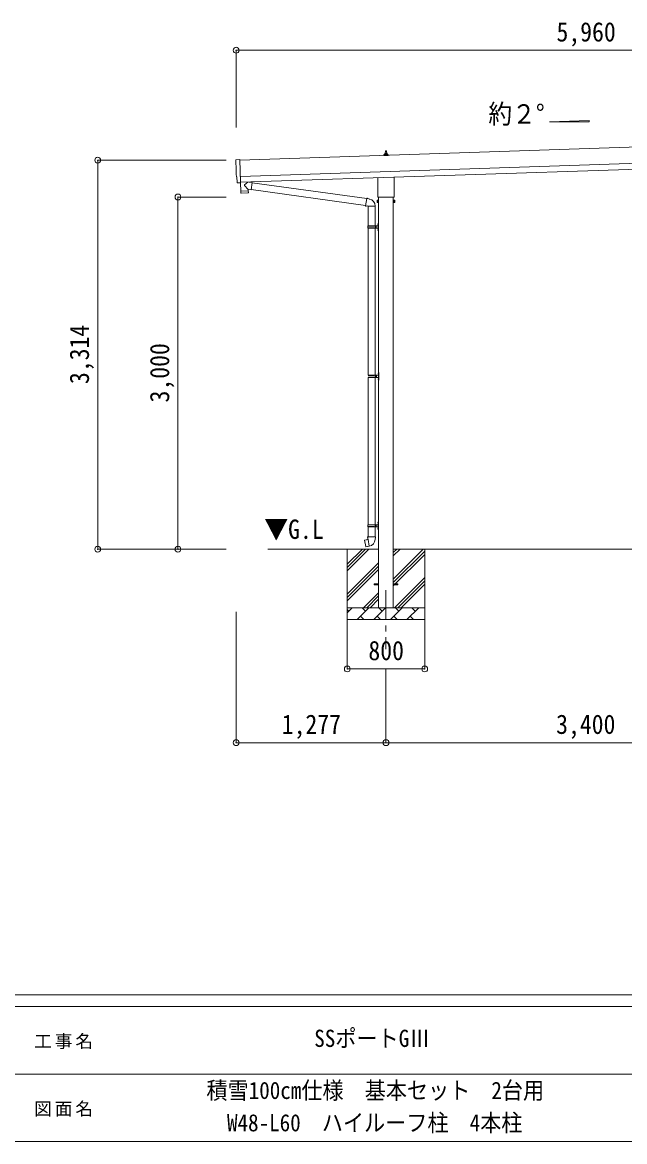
# Model space of a CAD drawing. Units: millimetres at full size, sheet at 1:50; some dimension numbers follow another scale. Extents: x -14053 to 14053, y -9700 to 9700.
# Drawn here: x -717 to 4416, y -9700 to -166 of the extents above; entities that cross this region are included whole.
import ezdxf
from ezdxf.enums import TextEntityAlignment as Align

# ---------------------------------------------------------------- set-up
doc = ezdxf.new("R2010")
doc.units = ezdxf.units.MM
doc.header["$LTSCALE"] = 50
doc.header["$PDMODE"] = 32
doc.header["$PDSIZE"] = 50
doc.linetypes.add('CHAIN1', pattern=[8, 5, -1, 1, -1])
for name, color, linetype, lineweight in [('0-0_0', 7, 'Continuous', 9), ('0-1_Defpoints', 4, 'Continuous', 9), ('0-2_TEXT1', 7, 'Continuous', 9), ('0-6_PARTS1', 6, 'Continuous', 9), ('F-0', 7, 'Continuous', 9)]:
    doc.layers.add(name, color=color, linetype=linetype, lineweight=lineweight)
doc.styles.add('ＭＳ ゴシック', font='')
doc.styles.get('ＭＳ ゴシック').set_extended_font_data('MS Gothic')

msp = doc.modelspace()

# ---------------------------------------------------------------- linework, layer by layer
at = {"layer": '0-0_0'}
for p, q in [((2319.54, -4653.84), (1375.38, -4653.84)), ((2052.04, -4653.84), (2052.04, -5253.84)), ((2052.04, -4838.89), (2237.09, -4653.84)), ((2052.04, -4810.61), (2208.8, -4653.84)), ((2052.04, -4782.33), (2180.52, -4653.84)), ((2444.54, -4908.94), (2699.63, -4653.84)), ((2444.54, -4710.95), (2501.64, -4653.84)), ((2444.54, -4682.67), (2473.36, -4653.84)), ((5719.54, -4653.84), (2444.54, -4653.84)), ((2444.54, -4937.23), (2712.04, -4669.73)), ((2712.04, -4653.84), (2712.04, -5253.84)), ((2444.54, -4965.51), (2712.04, -4698.01)), ((2052.04, -5036.88), (2319.54, -4769.38)), ((2052.04, -5065.17), (2319.54, -4797.67)), ((2052.04, -5093.45), (2319.54, -4825.95)), ((2454.19, -5153.84), (2712.04, -4896)), ((2482.48, -5153.84), (2712.04, -4924.29)), ((2510.76, -5153.84), (2712.04, -4952.57)), ((2189.63, -5153.84), (2319.54, -5023.94)), ((2217.92, -5153.84), (2319.54, -5052.23)), ((2246.2, -5153.84), (2319.54, -5080.51)), ((2052.04, -5153.84), (2712.04, -5153.84)), ((2052.04, -5196.74), (2094.93, -5153.84)), ((2066.38, -5182.4), (2052.04, -5168.06)), ((2136.35, -5253.84), (2236.35, -5153.84)), ((2164.9, -5225.29), (2193.46, -5253.84)), ((2207.8, -5182.4), (2179.24, -5153.84)), ((2277.77, -5253.84), (2377.77, -5153.84)), ((2306.32, -5225.29), (2334.88, -5253.84)), ((2349.22, -5182.4), (2320.66, -5153.84)), ((2419.19, -5253.84), (2519.19, -5153.84)), ((2447.75, -5225.29), (2476.3, -5253.84)), ((2490.64, -5182.4), (2462.09, -5153.84)), ((2560.61, -5253.84), (2660.61, -5153.84)), ((2589.17, -5225.29), (2617.72, -5253.84)), ((2632.06, -5182.4), (2603.51, -5153.84)), ((2708.75, -5153.84), (2712.04, -5150.56)), ((2712.04, -5253.84), (2052.04, -5253.84))]:
    msp.add_line(p, q, dxfattribs=at)
at = {"layer": '0-1_Defpoints'}
for p, q in [((7029.4, -1142.23), (1136.39, -1338.66)), ((1141.05, -1478.59), (7034.06, -1282.15)), ((1142.72, -1528.56), (7035.73, -1332.12)), ((2363.79, -1300.08), (2363.79, -1292.37)), ((2400.29, -1300.08), (2363.79, -1300.08)), ((2364.17, -1291.58), (2399.9, -1291.58)), ((2364.55, -1291.4), (2371.27, -1289.77)), ((2371.65, -1289.58), (2392.42, -1289.58)), ((2372.04, -1288.8), (2372.04, -1284.58)), ((2373.04, -1284.58), (2391.04, -1284.58)), ((2376.04, -1284.58), (2376.76, -1261.06)), ((2377.76, -1260.08), (2386.31, -1260.08)), ((2387.31, -1261.06), (2388.04, -1284.58)), ((2392.04, -1288.8), (2392.04, -1284.58)), ((2399.52, -1291.4), (2392.8, -1289.77)), ((2400.29, -1300.08), (2400.29, -1292.37)), ((2313.74, -1644.07), (2313.74, -1489.52)), ((2450.34, -1484.97), (2450.34, -1644.07)), ((1123.22, -1532.98), (1116.3, -1532.85)), ((2308.04, -1682.34), (2308.79, -1681.03)), ((2308.04, -1682.34), (2308.04, -1699.34)), ((2308.04, -1699.34), (2308.79, -1700.66)), ((2315.04, -1685.94), (2308.79, -1685.94)), ((2315.04, -1695.75), (2308.79, -1695.75)), ((2315.04, -1700.66), (2308.79, -1700.66)), ((2312.04, -1652.84), (2312.04, -1647.34)), ((2449.97, -1656.34), (2314.1, -1656.34)), ((2317.54, -1700.04), (2315.04, -1700.04)), ((2319.54, -1656.34), (2319.54, -5153.84)), ((2444.54, -5153.84), (2444.54, -1656.34)), ((2446.54, -1700.04), (2449.04, -1700.04)), ((2449.04, -1685.94), (2455.28, -1685.94)), ((2449.04, -1695.75), (2455.28, -1695.75)), ((2449.04, -1700.66), (2455.28, -1700.66)), ((2452.04, -1647.34), (2452.04, -1652.84)), ((2456.04, -1682.34), (2455.28, -1681.03)), ((2456.04, -1699.34), (2455.28, -1700.66)), ((2456.04, -1682.34), (2456.04, -1699.34)), ((2282.04, -4949.34), (2319.54, -4949.34)), ((2282.04, -4958.34), (2282.04, -4949.34)), ((2444.54, -4949.34), (2482.04, -4949.34)), ((2482.04, -4958.34), (2482.04, -4949.34)), ((2282.04, -4958.34), (2319.54, -4958.34)), ((2444.54, -4958.34), (2482.04, -4958.34))]:
    msp.add_line(p, q, dxfattribs=at)
at = {"layer": '0-1_Defpoints', "color": 7, "linetype": 'CHAIN1'}
msp.add_line((2382.04, -5003.84), (2382.04, -5503.84), dxfattribs=at)
at = {"layer": '0-1_Defpoints'}
for points in [[(1104.72, -1336.28), (1136.22, -1333.58), (1142.81, -1531.32)], [(1113.36, -1529.95), (1111.79, -1482.95), (1111.19, -1482.97)], [(1123.96, -1532.68), (1124.6, -1532.03), (1142.85, -1532.33)], [(2315.04, -1700.66), (2315.04, -1681.03), (2308.79, -1681.03)], [(2315.04, -1700.04), (2315.04, -1681.64), (2317.54, -1681.64)], [(2449.04, -1700.04), (2449.04, -1681.64), (2446.54, -1681.64)], [(2449.04, -1700.66), (2449.04, -1681.03), (2455.28, -1681.03)]]:
    msp.add_lwpolyline(points, dxfattribs=at)
for points in [[(2317.54, -1701.34), (2317.54, -1680.34), (2319.54, -1680.34), (2319.54, -1701.34)], [(2446.54, -1701.34), (2446.54, -1680.34), (2444.54, -1680.34), (2444.54, -1701.34)]]:
    msp.add_lwpolyline(points, close=True, dxfattribs=at)
for centre, radius, start, end in [((2364.79, -1292.37), 1, 103.62699, 180), ((2371.04, -1288.8), 1, 283.62699, 0), ((2376.12, -1285.22), 4.13, 90, 171.17633), ((2373.04, -1285.58), 1, 90, 180), ((2377.76, -1261.08), 1, 90, 178.60509), ((2385.37, -1284.58), 4.83, 133.60282, 180), ((2378.7, -1284.58), 4.83, 0, 46.39718), ((2386.31, -1261.08), 1, 1.39491, 90), ((2387.95, -1285.22), 4.13, 8.82367, 90), ((2391.04, -1285.58), 1, 0, 90), ((2393.04, -1288.8), 1, 180, 256.37301), ((2399.29, -1292.37), 1, 0, 76.37301), ((2312.38, -1683.48), 4.34, 145.61575, 214.38425), ((2324.28, -1690.84), 16.24, 162.41205, 197.58795), ((2312.38, -1698.2), 4.34, 145.61575, 214.38425), ((2316.04, -1647.34), 4, 125.09963, 180), ((2316.04, -1652.84), 4, 180, 194.47751), ((2316.04, -1652.84), 4, 194.47751, 241.04498), ((2448.04, -1652.84), 4, 298.95502, 345.52249), ((2448.04, -1647.34), 4, 0, 54.90037), ((2448.04, -1652.84), 4, 345.52249, 0), ((2439.79, -1690.84), 16.24, 342.41205, 17.58795), ((2451.69, -1683.48), 4.34, 325.61575, 34.38425), ((2451.69, -1698.2), 4.34, 325.61575, 34.38425)]:
    msp.add_arc(centre, radius, start, end, dxfattribs=at)
for centre, major_axis, ratio, start_param, end_param in [((1104.98, -1339.27), (-3, -0.1), 0.99863, 4.7647489, 6.2979817), ((-3655.89, -1568.43), (4760.73, 158.69), 0.99863, 6.2686928, 6.2979817), ((1111.05, -1478.57), (-4.4, -0.15), 0.99863, 6.2686928, 7.8539816), ((1116.36, -1529.84), (-2.11, -2.14), 0.9974, 5.5252311, 7.0411395), ((1123.25, -1531.98), (-0.704, -0.714), 0.9974, 0.7579542, 1.5707963)]:
    msp.add_ellipse(centre, major_axis=major_axis, ratio=ratio, start_param=start_param, end_param=end_param, dxfattribs=at)
at = {"layer": '0-2_TEXT1'}
for p, q in [((1142.81, -1531.32), (1142.85, -1532.32)), ((1144.85, -1604.53), (1145.51, -1617.57)), ((1206.12, -1618.5), (1148.61, -1620.41)), ((1149.32, -1603.38), (1149.37, -1604.38)), ((1208.38, -1589.39), (1176.89, -1556.88)), ((1204.14, -1526.51), (1176.92, -1549.54)), ((1204.29, -1601.55), (1204.3, -1602.55)), ((1208.38, -1589.39), (1232.86, -1592.87)), ((1208.38, -1589.39), (1208.78, -1601.4)), ((1241.83, -1529.8), (1215.91, -1526.12)), ((1232.63, -1590.96), (2207.74, -1726.19)), ((1241.83, -1529.8), (1232.86, -1592.87)), ((1242.06, -1531.71), (2218.17, -1667.09)), ((2207.42, -1728.01), (2212.95, -1696.64)), ((2218.49, -1665.28), (2212.95, -1696.64)), ((2218.49, -1665.28), (2219.63, -1663.29)), ((2219.63, -1663.29), (2223.19, -1663.92)), ((2223.19, -1663.92), (2223.61, -1666.27)), ((2238.12, -1669.09), (2239.81, -1670.72)), ((2239.81, -1670.72), (2241.92, -1671.17)), ((2207.42, -1728.01), (2207.82, -1730.26)), ((2207.42, -1728.01), (2212.58, -1728.82)), ((2207.82, -1730.26), (2211.38, -1730.89)), ((2211.38, -1730.89), (2212.58, -1728.82)), ((2212.58, -1728.82), (2227.18, -1731.14)), ((2227.18, -1731.14), (2229.39, -1730.15)), ((2289.68, -1730.55), (2228.5, -1730.55)), ((2229.54, -1730.55), (2229.54, -1899.84)), ((2289.54, -1730.55), (2289.54, -1899.84)), ((2226.54, -1901.84), (2276.87, -1901.84)), ((2227.54, -1899.84), (2313.54, -1899.84)), ((2227.54, -1899.84), (2227.54, -1901.84)), ((2286.54, -1899.84), (2286.54, -1904.34)), ((2286.54, -1904.34), (2288.54, -1904.34)), ((2288.54, -1904.34), (2288.54, -1908.84)), ((2294.54, -1899.84), (2294.54, -1908.84)), ((2294.54, -1904.34), (2297.54, -1904.34)), ((2297.54, -1904.34), (2297.54, -1908.84)), ((2313.23, -1882.7), (2315.28, -1883.69)), ((2314.5, -1880.69), (2315.14, -1880.69)), ((2314.5, -1880.69), (2314.5, -1888.99)), ((2314.5, -1888.99), (2315.14, -1888.99)), ((2315.14, -1880.69), (2315.14, -1888.99)), ((2315.14, -1880.69), (2315.54, -1881.09)), ((2315.14, -1888.99), (2315.54, -1888.59)), ((2315.28, -1883.69), (2315.89, -1884.84)), ((2315.54, -1876.84), (2318.54, -1875.34)), ((2315.54, -1876.84), (2315.54, -1908.84)), ((2315.54, -1881.09), (2315.54, -1888.59)), ((2318.54, -1875.34), (2318.54, -1908.84)), ((2318.54, -1875.34), (2319.54, -1875.34)), ((2319.54, -1875.34), (2319.54, -1908.84)), ((2226.54, -1915.84), (2276.87, -1915.84)), ((2227.54, -1917.84), (2227.54, -1915.84)), ((2227.54, -1917.84), (2313.54, -1917.84)), ((2229.54, -1917.84), (2229.54, -3172.34)), ((2286.54, -1917.84), (2286.54, -1913.34)), ((2286.54, -1913.34), (2288.54, -1913.34)), ((2288.54, -1913.34), (2288.54, -1908.84)), ((2289.54, -1917.84), (2289.54, -3172.34)), ((2294.54, -1917.84), (2294.54, -1908.84)), ((2294.54, -1913.34), (2297.54, -1913.34)), ((2297.54, -1913.34), (2297.54, -1908.84)), ((2313.23, -1930.7), (2315.28, -1931.69)), ((2314.5, -1928.69), (2315.14, -1928.69)), ((2314.5, -1928.69), (2314.5, -1936.99)), ((2314.5, -1936.99), (2315.14, -1936.99)), ((2315.14, -1928.69), (2315.14, -1936.99)), ((2315.14, -1928.69), (2315.54, -1929.09)), ((2315.14, -1936.99), (2315.54, -1936.59)), ((2315.28, -1931.69), (2315.89, -1932.84)), ((2315.54, -1940.84), (2315.54, -1908.84)), ((2315.54, -1929.09), (2315.54, -1936.59)), ((2315.54, -1940.84), (2318.54, -1942.34)), ((2318.54, -1942.34), (2318.54, -1908.84)), ((2318.54, -1942.34), (2319.54, -1942.34)), ((2319.54, -1942.34), (2319.54, -1908.84)), ((2229.04, -3174.34), (2279.37, -3174.34)), ((2229.04, -3188.34), (2279.37, -3188.34)), ((2229.54, -3190.34), (2229.54, -4444.84)), ((2230.04, -3172.34), (2316.04, -3172.34)), ((2230.04, -3190.34), (2316.04, -3190.34)), ((2289.04, -3172.34), (2289.04, -3176.84)), ((2289.04, -3176.84), (2291.04, -3176.84)), ((2289.04, -3190.34), (2289.04, -3185.84)), ((2289.04, -3185.84), (2291.04, -3185.84)), ((2289.54, -3190.34), (2289.54, -4444.84)), ((2291.04, -3176.84), (2291.04, -3181.34)), ((2291.04, -3185.84), (2291.04, -3181.34)), ((2297.04, -3172.34), (2297.04, -3181.34)), ((2297.04, -3176.84), (2300.04, -3176.84)), ((2297.04, -3190.34), (2297.04, -3181.34)), ((2297.04, -3185.84), (2300.04, -3185.84)), ((2300.04, -3176.84), (2300.04, -3181.34)), ((2300.04, -3185.84), (2300.04, -3181.34)), ((2315.73, -3155.2), (2317.78, -3156.19)), ((2315.73, -3203.2), (2317.78, -3204.19)), ((2317, -3153.19), (2317.64, -3153.19)), ((2317, -3153.19), (2317, -3161.49)), ((2317, -3161.49), (2317.64, -3161.49)), ((2317, -3201.19), (2317.64, -3201.19)), ((2317, -3201.19), (2317, -3209.49)), ((2317, -3209.49), (2317.64, -3209.49)), ((2317.64, -3153.19), (2317.64, -3161.49)), ((2317.64, -3153.19), (2318.04, -3153.59)), ((2317.64, -3161.49), (2318.04, -3161.09)), ((2317.64, -3201.19), (2317.64, -3209.49)), ((2317.64, -3201.19), (2318.04, -3201.59)), ((2317.64, -3209.49), (2318.04, -3209.09)), ((2317.78, -3156.19), (2318.39, -3157.34)), ((2317.78, -3204.19), (2318.39, -3205.34)), ((2318.04, -3149.34), (2321.04, -3147.84)), ((2318.04, -3149.34), (2318.04, -3181.34)), ((2318.04, -3153.59), (2318.04, -3161.09)), ((2318.04, -3213.34), (2318.04, -3181.34)), ((2318.04, -3201.59), (2318.04, -3209.09)), ((2318.04, -3213.34), (2321.04, -3214.84)), ((2321.04, -3147.84), (2321.04, -3181.34)), ((2321.04, -3147.84), (2322.04, -3147.84)), ((2321.04, -3214.84), (2321.04, -3181.34)), ((2321.04, -3214.84), (2322.04, -3214.84)), ((2322.04, -3147.84), (2322.04, -3181.34)), ((2322.04, -3214.84), (2322.04, -3181.34)), ((2226.54, -4446.84), (2276.87, -4446.84)), ((2226.54, -4460.84), (2276.87, -4460.84)), ((2227.54, -4444.84), (2313.54, -4444.84)), ((2227.54, -4444.84), (2227.54, -4446.84)), ((2227.54, -4462.84), (2227.54, -4460.84)), ((2227.54, -4462.84), (2313.54, -4462.84)), ((2229.54, -4462.84), (2229.54, -4547.77)), ((2286.54, -4444.84), (2286.54, -4449.34)), ((2286.54, -4449.34), (2288.54, -4449.34)), ((2286.54, -4462.84), (2286.54, -4458.34)), ((2286.54, -4458.34), (2288.54, -4458.34)), ((2288.54, -4449.34), (2288.54, -4453.84)), ((2288.54, -4458.34), (2288.54, -4453.84)), ((2289.54, -4462.84), (2289.54, -4547.77)), ((2294.54, -4444.84), (2294.54, -4453.84)), ((2294.54, -4449.34), (2297.54, -4449.34)), ((2294.54, -4462.84), (2294.54, -4453.84)), ((2294.54, -4458.34), (2297.54, -4458.34)), ((2297.54, -4449.34), (2297.54, -4453.84)), ((2297.54, -4458.34), (2297.54, -4453.84)), ((2313.23, -4427.7), (2315.28, -4428.69)), ((2313.23, -4475.7), (2315.28, -4476.69)), ((2314.5, -4425.69), (2315.14, -4425.69)), ((2314.5, -4425.69), (2314.5, -4433.99)), ((2314.5, -4433.99), (2315.14, -4433.99)), ((2314.5, -4473.69), (2315.14, -4473.69)), ((2314.5, -4473.69), (2314.5, -4481.99)), ((2315.14, -4425.69), (2315.14, -4433.99)), ((2315.14, -4425.69), (2315.54, -4426.09)), ((2315.14, -4433.99), (2315.54, -4433.59)), ((2315.14, -4473.69), (2315.14, -4481.99)), ((2315.14, -4473.69), (2315.54, -4474.09)), ((2315.28, -4428.69), (2315.89, -4429.84)), ((2315.28, -4476.69), (2315.89, -4477.84)), ((2315.54, -4421.84), (2318.54, -4420.34)), ((2315.54, -4421.84), (2315.54, -4453.84)), ((2315.54, -4426.09), (2315.54, -4433.59)), ((2315.54, -4485.84), (2315.54, -4453.84)), ((2315.54, -4474.09), (2315.54, -4481.59)), ((2318.54, -4420.34), (2318.54, -4453.84)), ((2318.54, -4420.34), (2319.54, -4420.34)), ((2318.54, -4487.34), (2318.54, -4453.84)), ((2319.54, -4420.34), (2319.54, -4453.84)), ((2319.54, -4487.34), (2319.54, -4453.84)), ((2201.08, -4576.22), (2200.27, -4577.39)), ((2228.94, -4570.97), (2201.08, -4576.22)), ((2213.82, -4573.62), (2213.61, -4573.86)), ((2227.69, -4547.77), (2225.54, -4548.55)), ((2225.54, -4548.55), (2225.54, -4552.17)), ((2225.54, -4552.17), (2227.78, -4552.99)), ((2227.69, -4547.77), (2259.54, -4547.77)), ((2227.69, -4547.77), (2227.78, -4552.99)), ((2227.78, -4552.99), (2228.03, -4567.77)), ((2228.03, -4567.77), (2229.39, -4569.77)), ((2239.3, -4628.27), (2229.16, -4570.79)), ((2229.19, -4569.97), (2229.19, -4570.68)), ((2229.39, -4569.77), (2229.35, -4569.78)), ((2291.39, -4547.77), (2259.54, -4547.77)), ((2289.72, -4569.71), (2289.65, -4571.87)), ((2291.04, -4567.77), (2289.72, -4569.71)), ((2293.54, -4552.17), (2291.29, -4552.99)), ((2291.39, -4547.77), (2293.54, -4548.55)), ((2293.54, -4548.55), (2293.54, -4552.17)), ((2314.5, -4481.99), (2315.14, -4481.99)), ((2315.14, -4481.99), (2315.54, -4481.59)), ((2315.54, -4485.84), (2318.54, -4487.34)), ((2318.54, -4487.34), (2319.54, -4487.34)), ((2200.27, -4577.39), (2209.89, -4631.95)), ((2223.91, -4630.86), (2223.63, -4630.71)), ((2239.6, -4629.03), (2239.36, -4628.37))]:
    msp.add_line(p, q, dxfattribs=at)
for points in [[(1142.45, -1532.32), (1144.82, -1603.53), (1208.78, -1601.4)], [(1209.02, -1615.45), (1208.82, -1602.4), (1144.85, -1604.53)], [(2218.49, -1665.28), (2223.61, -1666.27), (2238.12, -1669.09)], [(2313.23, -1886.99), (2315.28, -1885.99), (2315.89, -1884.84)], [(2313.23, -1934.99), (2315.28, -1933.99), (2315.89, -1932.84)], [(2315.73, -3159.49), (2317.78, -3158.49), (2318.39, -3157.34)], [(2315.73, -3207.49), (2317.78, -3206.49), (2318.39, -3205.34)], [(2313.23, -4431.99), (2315.28, -4430.99), (2315.89, -4429.84)], [(2313.23, -4479.99), (2315.28, -4478.99), (2315.89, -4477.84)], [(2216.06, -4573.4), (2215.78, -4573.25), (2213.82, -4573.62)], [(2291.39, -4547.77), (2291.29, -4552.99), (2291.04, -4567.77)], [(2239.03, -4628.18), (2211.05, -4632.77), (2209.89, -4631.95)], [(2226.1, -4630.3), (2225.88, -4630.54), (2223.91, -4630.86)]]:
    msp.add_lwpolyline(points, dxfattribs=at)
for centre, radius, start, end in [((1148.51, -1617.41), 3, 182.90915, 271.95747), ((1180.31, -1553.23), 5, 132.56466, 226.88314), ((1206.02, -1615.5), 3, 271.90915, 0.90915), ((2229.39, -1730.15), 60.3, 359.62495, 78), ((2275.29, -1908.84), 49.25, 171.82876, 180.00002), ((2276.87, -1899.84), 2, 270, 359.99998), ((2318.83, -1884.84), 6, 136.21765, 223.78235), ((2313.54, -1897.84), 2, 270, 359.99998), ((2275.29, -1908.84), 49.25, 180.00002, 188.17127), ((2276.87, -1917.84), 2, 0.00005, 90.00004), ((2318.83, -1932.84), 6, 136.21765, 223.78235), ((2313.54, -1919.84), 2, 0.00005, 90.00004), ((2279.37, -3172.34), 2, 270, 359.99998), ((2279.37, -3190.34), 2, 0.00005, 90.00004), ((2321.33, -3157.34), 6, 136.21765, 223.78235), ((2321.33, -3205.34), 6, 136.21765, 223.78235), ((2316.04, -3170.34), 2, 270, 359.99998), ((2316.04, -3192.34), 2, 0.00005, 90.00004), ((2275.29, -4453.84), 49.25, 171.82876, 180.00002), ((2275.29, -4453.84), 49.25, 180.00002, 188.17127), ((2276.87, -4444.84), 2, 270, 359.99998), ((2276.87, -4462.84), 2, 0.00005, 90.00004), ((2318.83, -4429.84), 6, 136.21765, 223.78235), ((2318.83, -4477.84), 6, 136.21765, 223.78235), ((2313.54, -4442.84), 2, 270, 359.99998), ((2313.54, -4464.84), 2, 0.00005, 90.00004), ((2228.89, -4570.68), 0.3, 280.66842, 0), ((2229.39, -4569.97), 0.2, 100, 180), ((2229.39, -4569.77), 60.3, 279.96938, 358), ((2239.08, -4628.47), 0.3, 20, 99.33158), ((2239.79, -4628.96), 0.2, 200, 279.96938)]:
    msp.add_arc(centre, radius, start, end, dxfattribs=at)
at = {"layer": '0-6_PARTS1'}
for p, q in [((1105.04, -403.62), (7065.04, -403.62)), ((1105.04, -403.62), (1105.04, -1060.25)), ((-74.6, -1339.86), (1020.01, -1339.86)), ((-74.6, -4653.84), (-74.6, -1339.86)), ((609.15, -1653.84), (1020.01, -1653.84)), ((609.15, -4653.84), (609.15, -1653.84)), ((-74.6, -4653.84), (1020.01, -4653.84)), ((609.15, -4653.84), (1020.01, -4653.84)), ((1105.04, -6301.68), (1105.04, -5187.08)), ((2052.04, -5673.63), (2052.04, -5253.84)), ((2712.04, -5673.63), (2712.04, -5253.84)), ((2052.04, -5673.63), (2712.04, -5673.63)), ((2382.04, -6301.68), (2382.04, -5673.63)), ((1105.04, -6301.68), (2382.04, -6301.68)), ((2382.04, -6301.68), (5782.04, -6301.68))]:
    msp.add_line(p, q, dxfattribs=at)
at = {"layer": '0-6_PARTS1', "color": 4}
for p, q in [((3776.72, -1013.66), (4112.72, -1001.24)), ((4112.72, -1013.66), (3776.72, -1013.66)), ((4112.72, -1001.24), (4112.72, -1013.66))]:
    msp.add_line(p, q, dxfattribs=at)
at = {"layer": '0-6_PARTS1'}
for p in [(1105.04, -403.62), (-74.6, -1339.86), (609.15, -1653.84), (-74.6, -4653.84), (609.15, -4653.84), (2052.04, -5673.63), (2712.04, -5673.63), (1105.04, -6301.68), (2382.04, -6301.68)]:
    msp.add_point(p, dxfattribs=at)
at = {"layer": 'F-0', "color": 5, "lineweight": 5}
for p, q in [((-14053.43, -8450), (13346.57, -8450)), ((-14053.43, -8550), (8901.98, -8550)), ((-5748.03, -9125), (4501.97, -9125)), ((-14053.43, -9700), (13346.57, -9700))]:
    msp.add_line(p, q, dxfattribs=at)

# ---------------------------------------------------------------- texts
at = {"layer": '0-0_0', "style": 'ＭＳ ゴシック', "width": 0.9}
msp.add_text('▼G.L', height=165, dxfattribs=at).set_placement((1345.42, -4615.39), align=Align.BOTTOM_LEFT)
at = {"layer": '0-6_PARTS1', "color": 7, "style": 'ＭＳ ゴシック', "width": 0.9}
for s, p in [('5,960', (3835.04, -378.62)), ('約２°', (3254.42, -1078.14)), ('800', (2232.04, -5648.63)), ('1,277', (1493.54, -6276.68)), ('3,400', (3832.04, -6276.68))]:
    msp.add_text(s, height=165, dxfattribs=at).set_placement(p, align=Align.BOTTOM_LEFT)
for s, p in [('3,314', (-99.6, -3246.85)), ('3,000', (584.15, -3403.84))]:
    msp.add_text(s, height=165, rotation=90, dxfattribs=at).set_placement(p, align=Align.BOTTOM_LEFT)
at = {"layer": 'F-0', "style": 'ＭＳ ゴシック', "width": 0.9}
for s, p in [('SSポートGⅢ', (1770.72, -8937.5)), ('積雪100cm仕様\u3000基本セット\u30002台用', (851.97, -9380.76)), ('W48-L60\u3000ハイルーフ柱\u30004本柱', (1026.97, -9656.45))]:
    msp.add_text(s, height=146.6, dxfattribs=at).set_placement(p, align=Align.BOTTOM_LEFT)
at = {"layer": 'F-0', "char_height": 110, "attachment_point": 7, "style": 'ＭＳ ゴシック'}
for s, insert in [('\\T1.17;工事名', (-616.19, -8912.5)), ('\\T1.17;図面名', (-616.19, -9487.5))]:
    msp.add_mtext(s, dxfattribs=dict(at, insert=insert))

doc.saveas('drawing.dxf')
